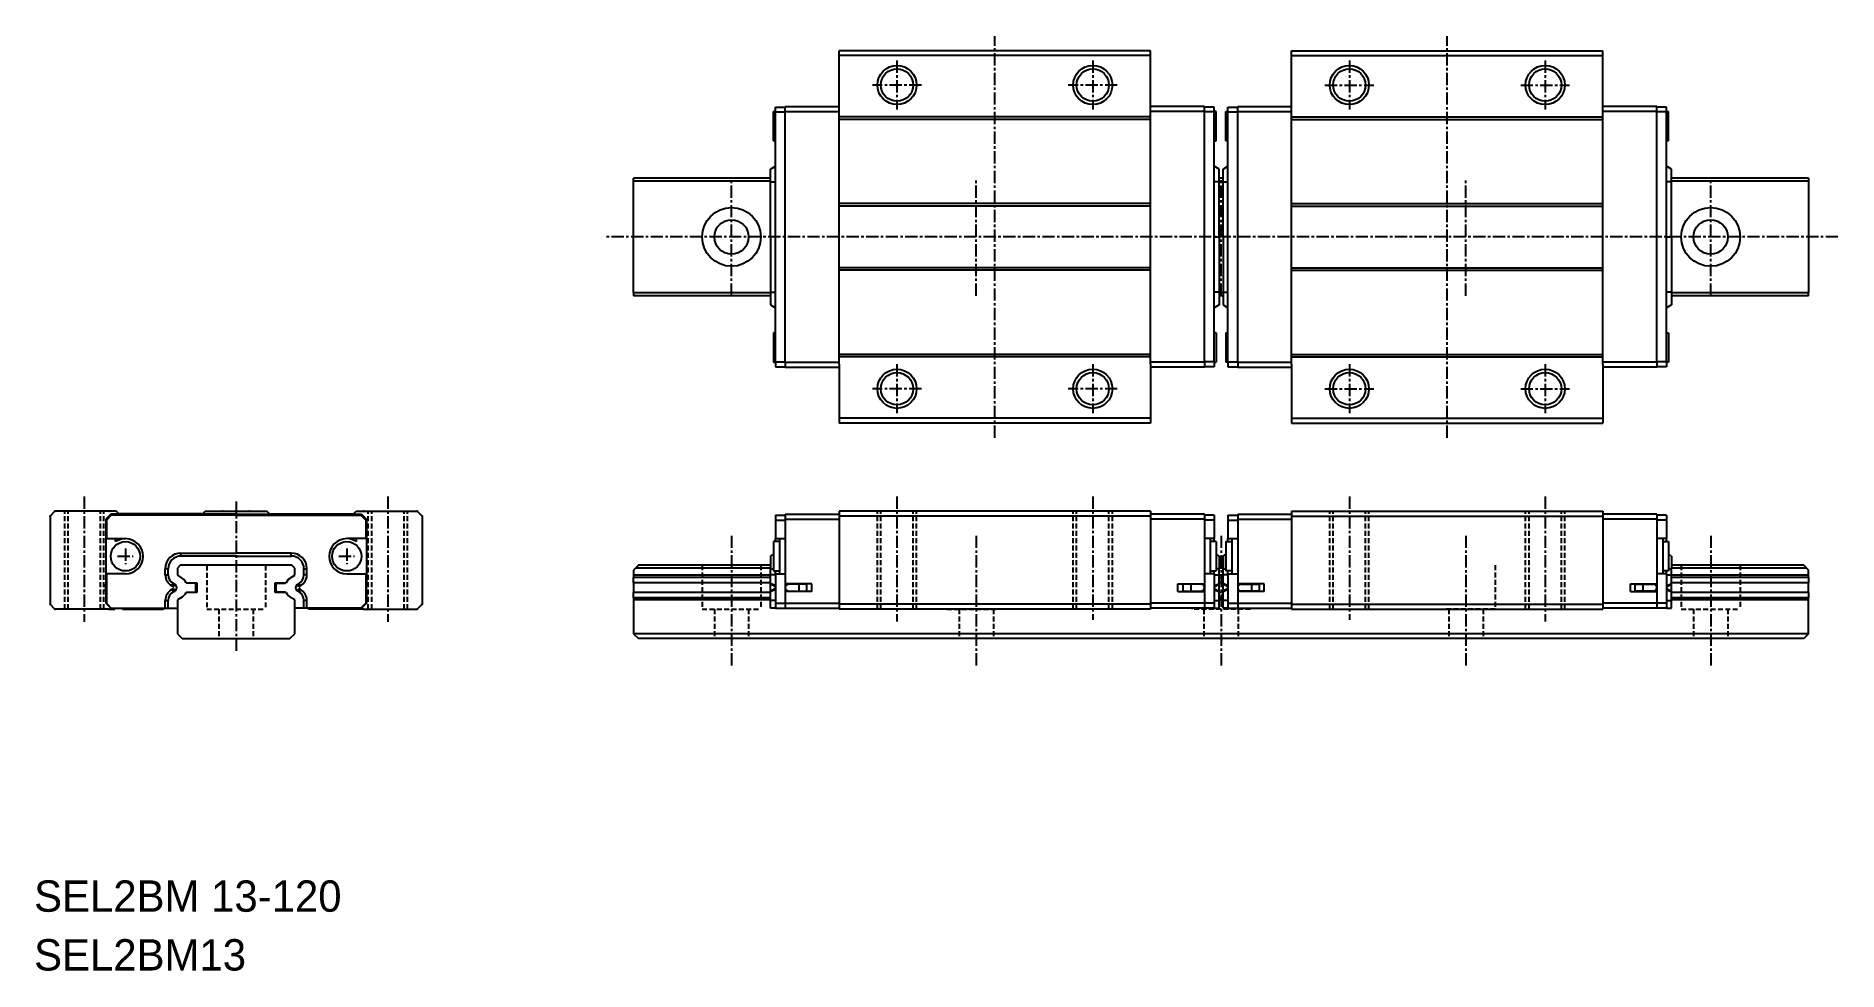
# Model space of a CAD drawing. Extents: x -14 to 170, y -3 to 92.
import ezdxf

# ---------------------------------------------------------------- set-up
doc = ezdxf.new("R2010")
doc.units = 0
doc.linetypes.add('CENTER', pattern=[2, 1.25, -0.25, 0.25, -0.25])
doc.linetypes.add('DASHED', pattern=[0.75, 0.5, -0.25])
doc.layers.get('0').update_dxf_attribs({"linetype": 'CONTINUOUS'})
doc.layers.add('CENTER', color=1, linetype='CENTER')

msp = doc.modelspace()

# ---------------------------------------------------------------- linework, layer by layer
at = {"color": 7, "linetype": 'CONTINUOUS'}
for p, q in [((99.8, 90.5), (68, 90.5)), ((68, 84.5), (68, 90.5)), ((99.8, 84.5), (99.8, 90.5)), ((114.2, 90.5), (146, 90.5)), ((114.2, 84.5), (114.2, 90.5)), ((146, 84.5), (146, 90.5)), ((99.8, 90), (68, 90)), ((114.2, 90), (146, 90)), ((61.5, 84.25), (61.5, 84.75)), ((61.5, 84.75), (62.5, 84.75)), ((62.5, 84.8), (68, 84.8)), ((62.5, 84.3), (62.5, 84.8)), ((105.3, 84.8), (99.8, 84.8)), ((105.3, 84.3), (105.3, 84.8)), ((106.3, 84.75), (105.3, 84.75)), ((106.3, 84.25), (106.3, 84.75)), ((107.7, 84.75), (108.7, 84.75)), ((107.7, 84.25), (107.7, 84.75)), ((108.7, 84.8), (114.2, 84.8)), ((108.7, 84.3), (108.7, 84.8)), ((151.5, 84.8), (146, 84.8)), ((151.5, 84.3), (151.5, 84.8)), ((152.5, 84.75), (151.5, 84.75)), ((152.5, 84.25), (152.5, 84.75)), ((61.3, 81.3), (61.3, 84.3)), ((61.5, 84.3), (61.3, 84.3)), ((61.5, 58.75), (61.5, 84.25)), ((61.5, 84.25), (62.5, 84.25)), ((62.5, 58.7), (62.5, 84.3)), ((62.5, 84.3), (68, 84.3)), ((68, 58.5), (68, 84.5)), ((99.8, 83.75), (68, 83.75)), ((99.8, 83.5), (68, 83.5)), ((99.8, 58.5), (99.8, 84.5)), ((105.3, 84.3), (99.8, 84.3)), ((105.3, 58.7), (105.3, 84.3)), ((106.3, 84.25), (105.3, 84.25)), ((106.5, 84.3), (106.3, 84.3)), ((106.3, 58.75), (106.3, 84.25)), ((106.5, 81.3), (106.5, 84.3)), ((107.5, 81.3), (107.5, 84.3)), ((107.5, 84.3), (107.7, 84.3)), ((107.7, 58.75), (107.7, 84.25)), ((107.7, 84.25), (108.7, 84.25)), ((108.7, 58.7), (108.7, 84.3)), ((108.7, 84.3), (114.2, 84.3)), ((114.2, 58.5), (114.2, 84.5)), ((114.2, 83.75), (146, 83.75)), ((114.2, 83.5), (146, 83.5)), ((146, 58.5), (146, 84.5)), ((151.5, 84.3), (146, 84.3)), ((151.5, 58.7), (151.5, 84.3)), ((152.5, 84.25), (151.5, 84.25)), ((152.5, 84.3), (152.7, 84.3)), ((152.5, 58.75), (152.5, 84.25)), ((152.7, 81.3), (152.7, 84.3)), ((61.3, 81.3), (61.5, 81.3)), ((106.3, 81.3), (106.5, 81.3)), ((107.7, 81.3), (107.5, 81.3)), ((152.7, 81.3), (152.5, 81.3)), ((47, 77.2), (47, 77.5)), ((61, 77.5), (47, 77.5)), ((61, 78.43), (61.5, 78.73)), ((61, 77.13), (61, 78.43)), ((106.8, 78.43), (106.3, 78.73)), ((106.8, 77.13), (106.8, 78.43)), ((107.2, 77.5), (106.8, 77.5)), ((107.2, 78.43), (107.7, 78.73)), ((107.2, 77.13), (107.2, 78.43)), ((153, 78.43), (152.5, 78.73)), ((153, 77.13), (153, 78.43)), ((167, 77.5), (153, 77.5)), ((167, 77.5), (167, 77.2)), ((47, 65.8), (47, 77.2)), ((61, 77.2), (47, 77.2)), ((61, 71.5), (61, 77.13)), ((61, 77.13), (61.5, 77.13)), ((106.8, 77.13), (106.3, 77.13)), ((107.2, 77.2), (106.8, 77.2)), ((106.8, 71.5), (106.8, 77.13)), ((107.2, 71.5), (107.2, 77.13)), ((107.2, 77.13), (107.7, 77.13)), ((153, 77.13), (152.5, 77.13)), ((167, 77.2), (153, 77.2)), ((153, 71.5), (153, 77.13)), ((167, 77.2), (167, 65.8)), ((99.8, 74.9), (68, 74.9)), ((99.8, 74.65), (68, 74.65)), ((114.2, 74.9), (146, 74.9)), ((114.2, 74.65), (146, 74.65)), ((61, 71.5), (61, 65.87)), ((61.5, 71.5), (61, 71.5)), ((106.3, 71.5), (106.8, 71.5)), ((106.8, 71.5), (106.8, 65.87)), ((107.2, 71.5), (107.2, 65.87)), ((107.7, 71.5), (107.2, 71.5)), ((152.5, 71.5), (153, 71.5)), ((153, 71.5), (153, 65.87)), ((99.8, 68.35), (68, 68.35)), ((99.8, 68.1), (68, 68.1)), ((114.2, 68.35), (146, 68.35)), ((114.2, 68.1), (146, 68.1)), ((47, 65.8), (47, 65.5)), ((61, 65.8), (47, 65.8)), ((61, 65.5), (47, 65.5)), ((61, 65.87), (61, 64.57)), ((61, 65.87), (61.5, 65.87)), ((61, 64.57), (61.5, 64.27)), ((106.8, 65.87), (106.3, 65.87)), ((106.8, 64.57), (106.3, 64.27)), ((106.8, 65.87), (106.8, 64.57)), ((107.2, 65.8), (106.8, 65.8)), ((107.2, 65.5), (106.8, 65.5)), ((107.2, 65.87), (107.2, 64.57)), ((107.2, 65.87), (107.7, 65.87)), ((107.2, 64.57), (107.7, 64.27)), ((153, 65.87), (152.5, 65.87)), ((153, 64.57), (152.5, 64.27)), ((153, 65.87), (153, 64.57)), ((167, 65.8), (153, 65.8)), ((167, 65.5), (153, 65.5)), ((167, 65.5), (167, 65.8)), ((61.3, 61.7), (61.3, 58.7)), ((61.5, 61.7), (61.3, 61.7)), ((106.5, 61.7), (106.3, 61.7)), ((106.5, 61.7), (106.5, 58.7)), ((107.5, 61.7), (107.5, 58.7)), ((107.5, 61.7), (107.7, 61.7)), ((152.5, 61.7), (152.7, 61.7)), ((152.7, 61.7), (152.7, 58.7)), ((99.8, 59.5), (68, 59.5)), ((99.8, 59.25), (68, 59.25)), ((114.2, 59.5), (146, 59.5)), ((114.2, 59.25), (146, 59.25)), ((61.3, 58.7), (61.5, 58.7)), ((61.5, 58.75), (62.5, 58.75)), ((61.5, 58.75), (61.5, 58.25)), ((61.5, 58.25), (62.5, 58.25)), ((62.5, 58.7), (68, 58.7)), ((62.5, 58.7), (62.5, 58.2)), ((62.5, 58.2), (68, 58.2)), ((68, 58.5), (68, 52.5)), ((105.3, 58.7), (99.8, 58.7)), ((99.8, 58.5), (99.8, 52.5)), ((105.3, 58.2), (99.8, 58.2)), ((106.3, 58.75), (105.3, 58.75)), ((105.3, 58.7), (105.3, 58.2)), ((106.3, 58.25), (105.3, 58.25)), ((106.3, 58.75), (106.3, 58.25)), ((106.3, 58.7), (106.5, 58.7)), ((107.7, 58.7), (107.5, 58.7)), ((107.7, 58.75), (108.7, 58.75)), ((107.7, 58.75), (107.7, 58.25)), ((107.7, 58.25), (108.7, 58.25)), ((108.7, 58.7), (114.2, 58.7)), ((108.7, 58.7), (108.7, 58.2)), ((108.7, 58.2), (114.2, 58.2)), ((114.2, 58.5), (114.2, 52.5)), ((151.5, 58.7), (146, 58.7)), ((146, 58.5), (146, 52.5)), ((151.5, 58.2), (146, 58.2)), ((152.5, 58.75), (151.5, 58.75)), ((151.5, 58.7), (151.5, 58.2)), ((152.5, 58.25), (151.5, 58.25)), ((152.5, 58.75), (152.5, 58.25)), ((152.7, 58.7), (152.5, 58.7)), ((99.8, 53), (68, 53)), ((99.8, 52.5), (68, 52.5)), ((114.2, 53), (146, 53)), ((114.2, 52.5), (146, 52.5)), ((-12.59, 43), (-12.09, 43.5)), ((-12.59, 43), (-12.59, 34)), ((-6.59, 43.5), (-12.09, 43.5)), ((-6.39, 43.2), (-6.89, 42.7)), ((-6.89, 42.7), (-6.89, 36.05)), ((-6.34, 43.1), (-6.84, 42.6)), ((-6.84, 42.6), (-6.84, 40.7)), ((-5.84, 43.5), (-6.59, 43.5)), ((6.41, 43.2), (-6.39, 43.2)), ((6.41, 43.1), (-6.34, 43.1)), ((-5.59, 43.25), (-5.84, 43.5)), ((3.01, 43.25), (-5.59, 43.25)), ((3.01, 43.25), (3.26, 43.5)), ((3.26, 43.5), (5.06, 43.5)), ((5.06, 43.5), (7.76, 43.5)), ((5.06, 43.5), (7.76, 43.5)), ((6.41, 43.2), (19.21, 43.2)), ((6.41, 43.1), (19.16, 43.1)), ((7.76, 43.5), (9.56, 43.5)), ((9.81, 43.25), (9.56, 43.5)), ((9.81, 43.25), (18.41, 43.25)), ((18.41, 43.25), (18.66, 43.5)), ((18.66, 43.5), (19.41, 43.5)), ((19.16, 43.1), (19.66, 42.6)), ((19.21, 43.2), (19.71, 42.7)), ((19.41, 43.5), (24.91, 43.5)), ((19.66, 42.6), (19.66, 40.7)), ((19.71, 42.7), (19.71, 36.05)), ((24.91, 43.5), (25.41, 43)), ((25.41, 43), (25.41, 34)), ((61.5, 43.1), (62.5, 43.1)), ((61.5, 43.1), (61.5, 42.6)), ((61.5, 42.6), (61.5, 40.7)), ((61.5, 42.6), (62.5, 42.6)), ((62.5, 43.2), (68, 43.2)), ((62.5, 43.2), (62.5, 42.7)), ((62.5, 42.7), (62.5, 36.1)), ((62.5, 42.7), (68, 42.7)), ((99.8, 43.5), (68, 43.5)), ((68, 43.5), (68, 43)), ((99.8, 43), (68, 43)), ((68, 43), (68, 34)), ((99.8, 43.5), (99.8, 43)), ((105.3, 43.2), (99.8, 43.2)), ((99.8, 43), (99.8, 34)), ((105.3, 42.7), (99.8, 42.7)), ((105.3, 43.2), (105.3, 42.7)), ((106.3, 43.1), (105.3, 43.1)), ((105.3, 42.7), (105.3, 36.1)), ((106.3, 42.6), (105.3, 42.6)), ((106.3, 43.1), (106.3, 42.6)), ((106.3, 42.6), (106.3, 40.7)), ((107.7, 43.1), (107.7, 42.6)), ((107.7, 43.1), (108.7, 43.1)), ((107.7, 42.6), (108.7, 42.6)), ((107.7, 42.6), (107.7, 40.7)), ((108.7, 43.2), (108.7, 42.7)), ((108.7, 43.2), (114.2, 43.2)), ((108.7, 42.7), (114.2, 42.7)), ((108.7, 42.7), (108.7, 36.1)), ((114.2, 43.5), (146, 43.5)), ((114.2, 43.5), (114.2, 43)), ((114.2, 43), (146, 43)), ((114.2, 43), (114.2, 34)), ((146, 43.5), (146, 43)), ((151.5, 43.2), (146, 43.2)), ((146, 43), (146, 34)), ((151.5, 42.7), (146, 42.7)), ((151.5, 43.2), (151.5, 42.7)), ((152.5, 43.1), (151.5, 43.1)), ((151.5, 42.7), (151.5, 36.1)), ((152.5, 42.6), (151.5, 42.6)), ((152.5, 43.1), (152.5, 42.6)), ((152.5, 42.6), (152.5, 40.7)), ((-6.84, 40.7), (-4.89, 40.7)), ((-5.89, 40.4), (-5.89, 40.7)), ((19.66, 40.7), (17.71, 40.7)), ((18.71, 40.4), (18.71, 40.7)), ((61.5, 40.7), (62.5, 40.7)), ((61.5, 40.4), (61.5, 40.7)), ((61.9, 40.7), (61.9, 37.1)), ((106.3, 40.7), (105.3, 40.7)), ((105.9, 40.7), (105.9, 37.1)), ((106.3, 40.4), (106.3, 40.7)), ((107.7, 40.7), (108.7, 40.7)), ((107.7, 40.4), (107.7, 40.7)), ((108.1, 40.7), (108.1, 37.1)), ((152.5, 40.7), (151.5, 40.7)), ((152.1, 40.7), (152.1, 37.1)), ((152.5, 40.4), (152.5, 40.7)), ((0.78, 39.23), (6.41, 39.23)), ((0.78, 38.93), (0.78, 39.23)), ((6.41, 38.93), (0.78, 38.93)), ((12.04, 39.23), (6.41, 39.23)), ((6.41, 38.93), (12.04, 38.93)), ((12.04, 38.93), (12.04, 39.23)), ((61, 38.93), (61.3, 39.11)), ((61, 38.93), (61, 37.63)), ((61.3, 40.4), (61.3, 37.4)), ((61.9, 40.4), (61.3, 40.4)), ((106.5, 40.4), (105.9, 40.4)), ((106.5, 40.4), (106.5, 37.4)), ((106.8, 38.93), (106.5, 39.11)), ((106.8, 38.93), (106.8, 37.63)), ((107.2, 38.93), (107.5, 39.11)), ((107.2, 38.93), (107.2, 37.63)), ((107.5, 40.4), (108.1, 40.4)), ((107.5, 40.4), (107.5, 37.4)), ((152.1, 40.4), (152.7, 40.4)), ((152.7, 40.4), (152.7, 37.4)), ((153, 38.93), (152.7, 39.11)), ((153, 38.93), (153, 37.63)), ((-6.84, 37.1), (-6.84, 34.1)), ((-4.89, 37.1), (-6.84, 37.1)), ((-0.82, 37.01), (-0.82, 37.63)), ((-0.52, 37.63), (-0.82, 37.63)), ((-0.82, 37.01), (-0.52, 37.01)), ((-0.52, 37.01), (-0.52, 37.63)), ((0.71, 38), (0.41, 37.7)), ((0.41, 37.7), (0.41, 36.96)), ((0.41, 36.96), (0.78, 36.75)), ((6.41, 38), (0.71, 38)), ((12.11, 38), (6.41, 38)), ((12.04, 36.75), (12.41, 36.96)), ((12.41, 37.7), (12.11, 38)), ((12.41, 36.96), (12.41, 37.7)), ((13.34, 37.01), (13.34, 37.63)), ((13.34, 37.63), (13.64, 37.63)), ((13.64, 37.01), (13.34, 37.01)), ((13.64, 37.01), (13.64, 37.63)), ((17.71, 37.1), (19.66, 37.1)), ((19.66, 37.1), (19.66, 34.1)), ((47.5, 38), (47, 37.5)), ((47, 37.5), (47, 36.96)), ((47, 36.96), (47, 36.75)), ((61, 36.96), (47, 36.96)), ((61, 37.7), (47.2, 37.7)), ((61, 38), (47.5, 38)), ((61, 37.01), (61, 37.63)), ((61, 37.63), (61.3, 37.63)), ((61, 36.14), (61, 37.01)), ((61.5, 37.01), (61, 37.01)), ((61.3, 37.4), (61.9, 37.4)), ((61.5, 37.1), (61.5, 37.4)), ((61.5, 37.1), (61.5, 34.1)), ((61.5, 37.1), (62.5, 37.1)), ((106.3, 37.1), (105.3, 37.1)), ((105.9, 37.4), (106.5, 37.4)), ((106.3, 37.1), (106.3, 37.4)), ((106.3, 37.1), (106.3, 34.1)), ((106.3, 37.01), (106.8, 37.01)), ((106.8, 37.63), (106.5, 37.63)), ((107.2, 38), (106.8, 38)), ((107.2, 37.7), (106.8, 37.7)), ((106.8, 37.01), (106.8, 37.63)), ((106.8, 36.14), (106.8, 37.01)), ((107.2, 36.96), (106.8, 36.96)), ((107.2, 37.01), (107.2, 37.63)), ((107.2, 37.63), (107.5, 37.63)), ((107.2, 36.14), (107.2, 37.01)), ((107.7, 37.01), (107.2, 37.01)), ((108.1, 37.4), (107.5, 37.4)), ((107.7, 37.1), (107.7, 37.4)), ((107.7, 37.1), (107.7, 34.1)), ((107.7, 37.1), (108.7, 37.1)), ((152.5, 37.1), (151.5, 37.1)), ((152.7, 37.4), (152.1, 37.4)), ((152.5, 37.1), (152.5, 37.4)), ((152.5, 37.1), (152.5, 34.1)), ((152.5, 37.01), (153, 37.01)), ((153, 37.63), (152.7, 37.63)), ((166.5, 38), (153, 38)), ((166.8, 37.7), (153, 37.7)), ((153, 37.01), (153, 37.63)), ((153, 36.14), (153, 37.01)), ((167, 36.96), (153, 36.96)), ((166.5, 38), (167, 37.5)), ((167, 36.96), (167, 37.5)), ((167, 36.75), (167, 36.96)), ((-6.89, 35.35), (-6.89, 36.05)), ((-6.89, 36.05), (-6.84, 36.05)), ((-6.89, 35.35), (-6.89, 34.1)), ((-6.89, 35.35), (-6.84, 35.35)), ((-0.17, 35.88), (-0.02, 36.14)), ((-0.17, 35.88), (-0.01, 35.79)), ((-0.17, 35.52), (-0.02, 35.61)), ((-0.17, 35.52), (-0.02, 35.26)), ((0.14, 36.05), (-0.02, 36.14)), ((-0.02, 35.61), (0, 35.62)), ((-0.01, 35.61), (-0.02, 35.61)), ((-0.02, 35.26), (0.14, 35.35)), ((-0.01, 35.79), (0.14, 36.05)), ((-0.01, 35.79), (-0.01, 35.79)), ((0, 35.62), (-0.01, 35.61)), ((-0.01, 35.61), (0.14, 35.35)), ((1.3, 36.2), (2.41, 36.2)), ((2.41, 35.2), (1.3, 35.2)), ((1.38, 36.2), (1.4, 36.15)), ((1.38, 35.2), (1.4, 35.25)), ((2.21, 36.15), (1.4, 36.15)), ((1.4, 35.25), (2.21, 35.25)), ((2.31, 35.35), (2.31, 36.05)), ((2.41, 36.2), (2.41, 35.2)), ((10.41, 35.2), (10.41, 36.2)), ((10.41, 36.2), (11.52, 36.2)), ((11.52, 35.2), (10.41, 35.2)), ((10.51, 35.35), (10.51, 36.05)), ((10.61, 36.15), (11.42, 36.15)), ((11.42, 35.25), (10.61, 35.25)), ((11.44, 36.2), (11.42, 36.15)), ((11.44, 35.2), (11.42, 35.25)), ((12.68, 36.05), (12.84, 36.14)), ((12.83, 35.79), (12.68, 36.05)), ((12.83, 35.61), (12.68, 35.35)), ((12.84, 35.26), (12.68, 35.35)), ((12.82, 35.62), (12.83, 35.61)), ((12.83, 35.61), (12.82, 35.62)), ((12.99, 35.88), (12.83, 35.79)), ((12.83, 35.79), (12.83, 35.79)), ((12.83, 35.61), (12.83, 35.61)), ((12.99, 35.52), (12.83, 35.61)), ((12.99, 35.88), (12.84, 36.14)), ((12.99, 35.52), (12.84, 35.26)), ((19.71, 36.05), (19.66, 36.05)), ((19.71, 35.35), (19.66, 35.35)), ((19.71, 35.35), (19.71, 36.05)), ((19.71, 35.35), (19.71, 34.1)), ((47, 36.2), (47, 36.75)), ((61, 36.75), (47, 36.75)), ((47, 36.2), (47, 35.2)), ((61, 36.2), (47, 36.2)), ((47, 34.65), (47, 35.2)), ((61, 35.2), (47, 35.2)), ((61.5, 35.88), (61, 36.14)), ((61, 36.05), (61, 36.14)), ((61.5, 35.79), (61, 36.05)), ((61, 35.35), (61, 36.05)), ((61.5, 35.61), (61, 35.35)), ((61.5, 35.52), (61, 35.26)), ((61, 35.26), (61, 35.35)), ((61, 34.39), (61, 35.26)), ((61.5, 35.61), (61.5, 35.61)), ((65.2, 36.1), (62.5, 36.1)), ((62.5, 36.1), (62.5, 35.3)), ((65.2, 35.3), (62.5, 35.3)), ((62.5, 35.3), (62.5, 34.1)), ((63.9, 36.05), (62.85, 36.05)), ((62.85, 35.35), (63.9, 35.35)), ((63.3, 36.05), (63.3, 36.1)), ((63.3, 35.3), (63.3, 35.35)), ((63.76, 36.05), (63.76, 36.1)), ((63.76, 35.3), (63.76, 35.35)), ((64.7, 36.05), (63.9, 36.05)), ((63.9, 35.7), (63.9, 36.05)), ((63.9, 35.35), (63.9, 35.7)), ((63.9, 35.35), (64.7, 35.35)), ((64.7, 35.7), (64.7, 36.05)), ((64.7, 35.35), (64.7, 35.7)), ((65.2, 35.3), (65.2, 36.1)), ((102.6, 36.1), (105.3, 36.1)), ((102.6, 35.3), (102.6, 36.1)), ((102.6, 35.3), (105.3, 35.3)), ((103.9, 36.05), (103.1, 36.05)), ((103.1, 36.05), (103.1, 35.7)), ((103.1, 35.7), (103.1, 35.35)), ((103.1, 35.35), (103.9, 35.35)), ((103.9, 36.05), (103.9, 35.7)), ((104.95, 36.05), (103.9, 36.05)), ((103.9, 35.7), (103.9, 35.35)), ((103.9, 35.35), (104.95, 35.35)), ((104.04, 36.05), (104.04, 36.1)), ((104.04, 35.3), (104.04, 35.35)), ((104.5, 36.05), (104.5, 36.1)), ((104.5, 35.3), (104.5, 35.35)), ((105.3, 36.1), (105.3, 35.3)), ((105.3, 35.3), (105.3, 34.1)), ((106.3, 35.88), (106.8, 36.14)), ((106.3, 35.79), (106.8, 36.05)), ((106.3, 35.61), (106.8, 35.35)), ((106.3, 35.61), (106.3, 35.61)), ((106.3, 35.52), (106.8, 35.26)), ((107.2, 36.75), (106.8, 36.75)), ((107.2, 36.2), (106.8, 36.2)), ((106.8, 36.05), (106.8, 36.14)), ((106.8, 35.35), (106.8, 36.05)), ((106.8, 35.26), (106.8, 35.35)), ((106.8, 34.39), (106.8, 35.26)), ((107.2, 35.2), (106.8, 35.2)), ((107.7, 35.88), (107.2, 36.14)), ((107.2, 36.05), (107.2, 36.14)), ((107.7, 35.79), (107.2, 36.05)), ((107.2, 35.35), (107.2, 36.05)), ((107.7, 35.61), (107.2, 35.35)), ((107.7, 35.52), (107.2, 35.26)), ((107.2, 35.26), (107.2, 35.35)), ((107.2, 34.39), (107.2, 35.26)), ((107.7, 35.61), (107.7, 35.61)), ((111.4, 36.1), (108.7, 36.1)), ((108.7, 36.1), (108.7, 35.3)), ((111.4, 35.3), (108.7, 35.3)), ((108.7, 35.3), (108.7, 34.1)), ((109.05, 36.05), (110.1, 36.05)), ((110.1, 35.35), (109.05, 35.35)), ((109.5, 36.05), (109.5, 36.1)), ((109.5, 35.3), (109.5, 35.35)), ((109.96, 36.05), (109.96, 36.1)), ((109.96, 35.3), (109.96, 35.35)), ((110.1, 36.05), (110.1, 35.7)), ((110.1, 36.05), (110.9, 36.05)), ((110.1, 35.7), (110.1, 35.35)), ((110.9, 35.35), (110.1, 35.35)), ((110.9, 36.05), (110.9, 35.7)), ((110.9, 35.7), (110.9, 35.35)), ((111.4, 35.3), (111.4, 36.1)), ((148.8, 36.1), (151.5, 36.1)), ((148.8, 35.3), (148.8, 36.1)), ((148.8, 35.3), (151.5, 35.3)), ((149.3, 35.7), (149.3, 36.05)), ((149.3, 36.05), (150.1, 36.05)), ((149.3, 35.35), (149.3, 35.7)), ((150.1, 35.35), (149.3, 35.35)), ((150.1, 35.7), (150.1, 36.05)), ((150.1, 36.05), (151.15, 36.05)), ((150.1, 35.35), (150.1, 35.7)), ((151.15, 35.35), (150.1, 35.35)), ((150.24, 36.05), (150.24, 36.1)), ((150.24, 35.3), (150.24, 35.35)), ((150.7, 36.05), (150.7, 36.1)), ((150.7, 35.3), (150.7, 35.35)), ((151.5, 36.1), (151.5, 35.3)), ((151.5, 35.3), (151.5, 34.1)), ((152.5, 35.88), (153, 36.14)), ((152.5, 35.79), (153, 36.05)), ((152.5, 35.61), (152.5, 35.61)), ((152.5, 35.61), (153, 35.35)), ((152.5, 35.52), (153, 35.26)), ((167, 36.75), (153, 36.75)), ((167, 36.2), (153, 36.2)), ((153, 36.05), (153, 36.14)), ((153, 35.35), (153, 36.05)), ((153, 35.26), (153, 35.35)), ((153, 34.39), (153, 35.26)), ((167, 35.2), (153, 35.2)), ((167, 36.75), (167, 36.2)), ((167, 35.2), (167, 36.2)), ((167, 35.2), (167, 34.65)), ((-12.09, 33.5), (-12.59, 34)), ((-6.59, 33.5), (-12.09, 33.5)), ((-6.89, 34.1), (-6.39, 33.6)), ((-6.84, 34.1), (-6.34, 33.6)), ((-6.59, 33.5), (-5.99, 33.5)), ((-6.39, 33.6), (-6.34, 33.6)), ((-6.34, 33.6), (-0.82, 33.6)), ((-5.19, 33.5), (-1.09, 33.5)), ((-1.09, 33.5), (-0.87, 33.6)), ((-0.82, 34.39), (-0.52, 34.39)), ((-0.82, 33.6), (-0.82, 34.39)), ((-0.82, 33.6), (-0.52, 33.6)), ((-0.52, 33.6), (-0.52, 34.39)), ((-0.52, 33.6), (0.41, 33.6)), ((0.78, 34.65), (0.41, 34.44)), ((0.41, 34.44), (0.41, 31)), ((12.41, 34.44), (12.04, 34.65)), ((12.41, 31), (12.41, 34.44)), ((13.34, 33.6), (12.41, 33.6)), ((13.64, 34.39), (13.34, 34.39)), ((13.34, 33.6), (13.34, 34.39)), ((13.64, 33.6), (13.34, 33.6)), ((13.64, 33.6), (13.64, 34.39)), ((19.16, 33.6), (13.64, 33.6)), ((13.88, 33.5), (13.67, 33.6)), ((19.41, 33.5), (13.88, 33.5)), ((19.66, 34.1), (19.16, 33.6)), ((19.21, 33.6), (19.16, 33.6)), ((19.71, 34.1), (19.21, 33.6)), ((19.41, 33.5), (24.91, 33.5)), ((24.91, 33.5), (25.41, 34)), ((47, 34.65), (47, 34.44)), ((61, 34.65), (47, 34.65)), ((47, 34.44), (47, 31)), ((61, 34.44), (47, 34.44)), ((61.5, 34.39), (61, 34.39)), ((61, 33.6), (61, 34.39)), ((61.5, 33.6), (61, 33.6)), ((61.5, 34.1), (62.5, 34.1)), ((61.5, 34.1), (61.5, 33.6)), ((61.5, 33.6), (62.5, 33.6)), ((62.5, 34.1), (68, 34.1)), ((62.5, 34.1), (62.5, 33.6)), ((62.5, 33.6), (68, 33.6)), ((99.8, 34), (68, 34)), ((68, 34), (68, 33.5)), ((99.8, 33.5), (68, 33.5)), ((105.3, 34.1), (99.8, 34.1)), ((99.8, 34), (99.8, 33.5)), ((105.3, 33.6), (99.8, 33.6)), ((106.3, 34.1), (105.3, 34.1)), ((105.3, 34.1), (105.3, 33.6)), ((106.3, 33.6), (105.3, 33.6)), ((106.3, 34.39), (106.8, 34.39)), ((106.3, 34.1), (106.3, 33.6)), ((106.3, 33.6), (106.8, 33.6)), ((107.2, 34.65), (106.8, 34.65)), ((107.2, 34.44), (106.8, 34.44)), ((106.8, 33.6), (106.8, 34.39)), ((107.7, 34.39), (107.2, 34.39)), ((107.2, 33.6), (107.2, 34.39)), ((107.7, 33.6), (107.2, 33.6)), ((107.7, 34.1), (108.7, 34.1)), ((107.7, 34.1), (107.7, 33.6)), ((107.7, 33.6), (108.7, 33.6)), ((108.7, 34.1), (114.2, 34.1)), ((108.7, 34.1), (108.7, 33.6)), ((108.7, 33.6), (114.2, 33.6)), ((114.2, 34), (146, 34)), ((114.2, 34), (114.2, 33.5)), ((114.2, 33.5), (146, 33.5)), ((151.5, 34.1), (146, 34.1)), ((146, 34), (146, 33.5)), ((151.5, 33.6), (146, 33.6)), ((152.5, 34.1), (151.5, 34.1)), ((151.5, 34.1), (151.5, 33.6)), ((152.5, 33.6), (151.5, 33.6)), ((152.5, 34.39), (153, 34.39)), ((152.5, 34.1), (152.5, 33.6)), ((152.5, 33.6), (153, 33.6)), ((167, 34.65), (153, 34.65)), ((167, 34.44), (153, 34.44)), ((153, 33.6), (153, 34.39)), ((167, 34.44), (167, 34.65)), ((167, 31), (167, 34.44)), ((0.41, 31), (0.91, 30.5)), ((0.91, 30.5), (6.41, 30.5)), ((6.41, 30.5), (11.91, 30.5)), ((11.91, 30.5), (12.41, 31)), ((167, 31), (47, 31)), ((47, 31), (47.5, 30.5)), ((166.5, 30.5), (47.5, 30.5)), ((167, 31), (166.5, 30.5))]:
    msp.add_line(p, q, dxfattribs=at)
at = {"color": 3, "linetype": 'DASHED'}
for p, q in [((-11.09, 33.5), (-11.09, 43.5)), ((-10.74, 33.5), (-10.74, 43.5)), ((-7.44, 33.5), (-7.44, 43.5)), ((-7.09, 33.5), (-7.09, 43.5)), ((19.91, 33.5), (19.91, 43.5)), ((20.26, 33.5), (20.26, 43.5)), ((23.56, 33.5), (23.56, 43.5)), ((23.91, 33.5), (23.91, 43.5)), ((71.9, 33.5), (71.9, 43.5)), ((72.25, 33.5), (72.25, 43.5)), ((75.55, 33.5), (75.55, 43.5)), ((75.9, 33.5), (75.9, 43.5)), ((91.9, 33.5), (91.9, 43.5)), ((92.25, 33.5), (92.25, 43.5)), ((95.55, 33.5), (95.55, 43.5)), ((95.9, 33.5), (95.9, 43.5)), ((118.1, 33.5), (118.1, 43.5)), ((118.45, 33.5), (118.45, 43.5)), ((121.75, 33.5), (121.75, 43.5)), ((122.1, 33.5), (122.1, 43.5)), ((138.1, 33.5), (138.1, 43.5)), ((138.45, 33.5), (138.45, 43.5)), ((141.75, 33.5), (141.75, 43.5)), ((142.1, 33.5), (142.1, 43.5)), ((3.41, 37.95), (3.41, 33.5)), ((9.41, 37.95), (9.41, 33.5)), ((54, 38), (54, 33.5)), ((60, 38), (60, 33.5)), ((135, 38), (135, 33.5)), ((154, 38), (154, 33.5)), ((160, 38), (160, 33.5)), ((3.41, 33.5), (9.41, 33.5)), ((4.66, 33.5), (4.66, 30.5)), ((8.16, 33.5), (8.16, 30.5)), ((54, 33.5), (60, 33.5)), ((55.25, 33.5), (55.25, 30.5)), ((58.75, 33.5), (58.75, 30.5)), ((79, 33.5), (84, 33.5)), ((80.25, 33.5), (80.25, 30.5)), ((83.75, 33.5), (83.75, 30.5)), ((104, 33.6), (104, 33.5)), ((110, 33.5), (104, 33.5)), ((105.25, 33.5), (105.25, 30.5)), ((108.75, 33.5), (108.75, 30.5)), ((110, 33.6), (110, 33.5)), ((129, 33.5), (135, 33.5)), ((135, 33.5), (130, 33.5)), ((130.25, 33.5), (130.25, 30.5)), ((133.75, 33.5), (133.75, 30.5)), ((154, 33.5), (160, 33.5)), ((155.25, 33.5), (155.25, 30.5)), ((158.75, 33.5), (158.75, 30.5))]:
    msp.add_line(p, q, dxfattribs=at)
at = {"color": 3, "linetype": 'CONTINUOUS'}
for centre in [(73.9, 87), (93.9, 87), (120.1, 87), (140.1, 87), (73.9, 56), (93.9, 56), (120.1, 56), (140.1, 56)]:
    msp.add_circle(centre, 2, dxfattribs=at)
at = {"color": 7, "linetype": 'CONTINUOUS'}
for centre, radius in [((73.9, 87), 1.65), ((93.9, 87), 1.65), ((120.1, 87), 1.65), ((140.1, 87), 1.65), ((57, 71.5), 3), ((157, 71.5), 3), ((57, 71.5), 1.75), ((157, 71.5), 1.75), ((73.9, 56), 1.65), ((93.9, 56), 1.65), ((120.1, 56), 1.65), ((140.1, 56), 1.65), ((-4.89, 38.9), 1.5), ((17.71, 38.9), 1.5)]:
    msp.add_circle(centre, radius, dxfattribs=at)
for centre, radius, start, end in [((-4.89, 38.9), 1.8, 90, 123.749), ((-4.89, 38.9), 1.8, 270, 90), ((17.71, 38.9), 1.8, 90, 270), ((17.71, 38.9), 1.8, 56.251, 90), ((0.78, 37.63), 1.6, 90.0008, 179.9992), ((0.78, 37.63), 1.3, 90, 180), ((12.04, 37.63), 1.6, 0.0008, 89.9992), ((12.04, 37.63), 1.3, 0, 90), ((0.48, 37.01), 1.3, 180, 240), ((0.48, 37.01), 1, 180, 240), ((12.34, 37.01), 1, 300, 0), ((12.34, 37.01), 1.3, 300, 0), ((0.48, 34.39), 1.3, 120, 180), ((0.48, 34.39), 1, 120, 180), ((-0.06, 35.7), 0.4, 300, 60), ((0.12, 35.61), 1.32, 26.598, 60), ((0.12, 35.79), 1.32, 300, 333.402), ((2.21, 36.05), 0.1, 0, 90), ((2.21, 35.35), 0.1, 270, 0), ((10.61, 36.05), 0.1, 90, 180), ((10.61, 35.35), 0.1, 180, 270), ((12.7, 35.61), 1.32, 120, 153.402), ((12.7, 35.79), 1.32, 206.598, 240), ((12.88, 35.7), 0.4, 120, 240), ((12.34, 34.39), 1, 0, 60), ((12.34, 34.39), 1.3, 0, 60), ((62.85, 35.7), 0.35, 90, 180), ((62.85, 35.7), 0.35, 180, 270), ((104.95, 35.7), 0.35, 0, 90), ((104.95, 35.7), 0.35, 270, 0), ((109.05, 35.7), 0.35, 90, 180), ((109.05, 35.7), 0.35, 180, 270), ((151.15, 35.7), 0.35, 0, 90), ((151.15, 35.7), 0.35, 270, 0), ((-5.59, 33.2), 0.5, 126.8699, 143.1301), ((-5.59, 33.2), 0.5, 36.8699, 53.1301)]:
    msp.add_arc(centre, radius, start, end, dxfattribs=at)
for p in [(-12.59, 43), (-12.09, 43.5), (-6.59, 43.5), (5.06, 43.5), (7.76, 43.5), (19.41, 43.5), (24.91, 43.5), (25.41, 43), (-12.59, 34), (-12.09, 33.5), (-6.59, 33.5), (19.41, 33.5), (24.91, 33.5), (25.41, 34)]:
    msp.add_point(p, dxfattribs=at)
at = {"layer": 'CENTER', "color": 1, "linetype": 'CENTER'}
for p, q in [((83.9, 51), (83.9, 92)), ((130.1, 51), (130.1, 92)), ((73.9, 89.5), (73.9, 84.5)), ((93.9, 89.5), (93.9, 84.5)), ((120.1, 89.5), (120.1, 84.5)), ((140.1, 89.5), (140.1, 84.5)), ((76.4, 87), (71.4, 87)), ((96.4, 87), (91.4, 87)), ((117.6, 87), (122.6, 87)), ((137.6, 87), (142.6, 87)), ((57, 65.5), (57, 77.5)), ((82, 65.5), (82, 77.5)), ((107, 65.5), (107, 77.5)), ((132, 65.5), (132, 77.5)), ((157, 65.5), (157, 77.5)), ((170, 71.5), (44, 71.5)), ((73.9, 58.5), (73.9, 53.5)), ((93.9, 58.5), (93.9, 53.5)), ((120.1, 58.5), (120.1, 53.5)), ((140.1, 58.5), (140.1, 53.5)), ((76.4, 56), (71.4, 56)), ((96.4, 56), (91.4, 56)), ((117.6, 56), (122.6, 56)), ((137.6, 56), (142.6, 56)), ((-9.09, 45), (-9.09, 32.22)), ((6.41, 44.5), (6.41, 29)), ((21.91, 45), (21.91, 32.22)), ((73.9, 45), (73.9, 32.23)), ((93.9, 45), (93.9, 32.41)), ((120.1, 45), (120.1, 32.41)), ((140.1, 45), (140.1, 32.23)), ((57, 41), (57, 27.5)), ((82, 41), (82, 27.5)), ((107, 41), (107, 27.5)), ((132, 41), (132, 27.5)), ((157, 41), (157, 27.5)), ((-5.69, 38.9), (-4.09, 38.9)), ((-4.89, 39.7), (-4.89, 38.1)), ((16.91, 38.9), (18.51, 38.9)), ((17.71, 39.7), (17.71, 38.1))]:
    msp.add_line(p, q, dxfattribs=at)

# ---------------------------------------------------------------- texts
at = {"color": 7, "linetype": 'CONTINUOUS'}
for s, p in [('SEL2BM 13-120', (-14.22, 2.62)), ('SEL2BM13', (-14.22, -3.38))]:
    msp.add_text(s, height=3.2, dxfattribs=at).set_placement(p)

doc.saveas('drawing.dxf')
